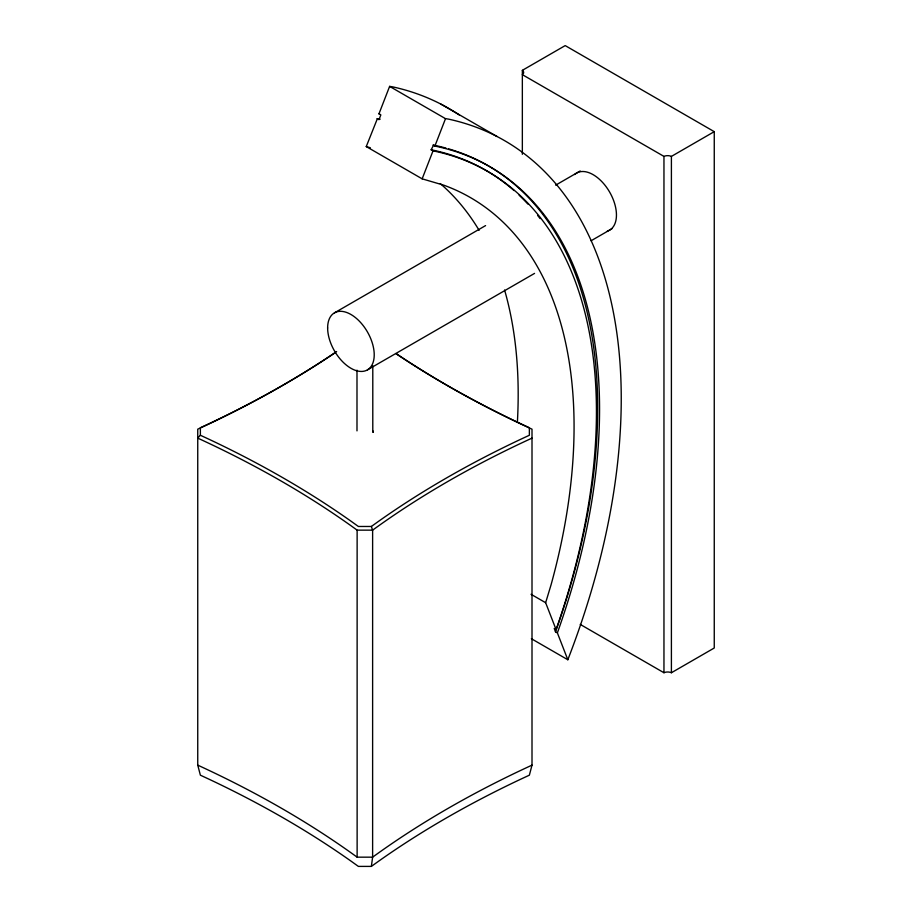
<?xml version="1.0" encoding="UTF-8"?>
<svg xmlns="http://www.w3.org/2000/svg" width="912" height="912" viewBox="0 0 912 912"><rect width="100%" height="100%" fill="white"/><g stroke="black" fill="none" stroke-linecap="round" stroke-linejoin="round"><path stroke-width="1.37" d="M336.631 351.553A994.798 574.343 0 0 1 197.744 429.176L197.744 765.145L200.378 775.177L209.179 779.27A997.432 575.86 0 0 1 351.291 861.316L358.382 866.4L371.355 866.4L372.62 857.166L372.62 530.146L371.355 526.475L358.382 526.475L351.291 521.39A997.432 575.86 0 0 0 209.179 439.345L200.378 435.252L200.378 427.751L209.179 423.658A997.432 575.86 0 0 0 335.137 352.75M396.606 353.913A994.798 574.343 0 0 0 532.004 429.176L532.004 765.145L529.37 775.177L520.57 779.27A997.432 575.86 0 0 0 378.457 861.316L371.355 866.4M531.365 638.708L567.823 659.752L557.369 632.882L555.499 631.811L554.222 628.505L556.081 629.588L545.638 602.707L551.03 584.923A500.289 288.842 -60 0 0 443.939 185.239L422.153 178.843L366.259 146.57L377.386 118.64A525.312 303.297 -60 0 1 380.133 119.221M377.123 118.606L378.982 119.677L380.84 114.912L378.97 113.829L389.618 86.389L392.456 86.822A563.878 325.561 -60 0 1 459.409 115.072M556.081 629.588A525.312 303.297 -60 0 0 433.291 150.913L431.159 149.796L433.588 145.111A529.519 305.725 -60 0 1 445.968 148.097M422.153 178.843L433.018 150.868M433.006 145.031L434.864 146.102L445.512 118.663L448.351 119.084A563.878 325.561 -60 0 1 567.823 659.752M200.378 435.252L197.744 438.125A994.798 574.343 0 0 1 357.128 530.146L372.62 530.146A994.798 574.343 0 0 1 532.004 438.125M371.355 526.475L378.457 521.39A997.432 575.86 0 0 1 520.57 439.345L529.37 435.252L529.37 427.751L520.57 423.658A997.432 575.86 0 0 1 395.785 353.537M522.348 154.299L522.348 70.338L565.201 45.6L714.256 131.659L714.256 647.999L671.403 672.737A5.928 3.42 0 0 0 663.959 672.737L580.226 624.401M334.442 312.873L485.594 225.595M555.647 185.159L580.226 170.966M522.348 70.338A5.928 3.42 0 0 1 522.348 74.647L663.959 156.397A5.928 3.42 0 0 1 671.403 156.397L714.256 131.659M367.422 369.896L534.557 273.395M591.079 240.768L611.975 228.707M197.744 765.145A994.798 574.343 0 0 1 357.128 857.166L372.62 857.166A994.798 574.343 0 0 1 532.004 765.145M431.159 149.796L431.422 149.83A525.312 303.297 -60 0 1 514.026 190.562M378.97 113.829L379.563 113.92M434.864 146.102L435.457 146.194A529.519 305.725 -60 0 1 557.369 632.882M366.259 146.57L370.352 147.767M441.077 104.207L496.983 136.481M389.618 86.389L445.512 118.663M531.046 594.293L545.638 602.707M671.403 156.397L671.403 672.737M663.959 156.397L663.959 672.737M372.791 365.872L372.791 432.231M356.991 370.158L356.991 430.874M357.128 530.146L357.128 857.166M373.019 430.977A8.356 4.822 0 0 1 373.304 432.22M519.122 195.202A525.312 303.297 -60 0 1 527.923 204.106M537.613 215.403A525.312 303.297 -60 0 1 540.098 218.595M457.972 151.859A529.519 305.725 -60 0 1 555.499 631.811M448.658 148.873A529.519 305.725 -60 0 1 456.65 151.403M440.245 183.574A500.289 288.842 -60 0 1 479.108 230.314M504.575 290.016A500.289 288.842 -60 0 1 517.389 422.074M574.674 174.534A32.935 19.015 60 0 1 609.626 192.067A32.935 19.015 60 0 1 607.335 231.101M327.636 327.967A32.935 19.015 60 0 0 362.6 371.389A32.935 19.015 60 0 0 362.554 324.786A32.935 19.015 60 0 0 327.636 327.967"/></g></svg>
